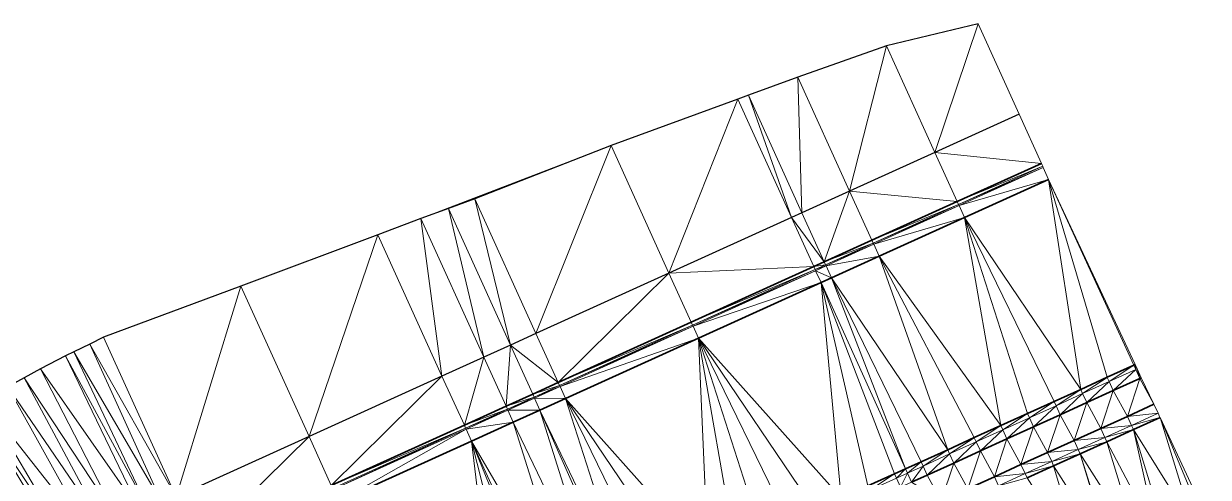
# Model space of a CAD drawing. Header units: metres. Extents: x 246428 to 246884, y 7418966 to 7419490.
# Drawn here: x 246809.11 to 246849.67, y 7419474.1 to 7419489.63 of the extents above; entities that cross this region are included whole.
import ezdxf

# ---------------------------------------------------------------- set-up
doc = ezdxf.new("R2010")
doc.units = ezdxf.units.M
doc.linetypes.add('blank name', pattern=[0])
doc.linetypes.add('HIDDEN', pattern=[9.525, 6.35, -3.175])
doc.layers.add('_12D_UNMAPPED', color=7, linetype='Continuous')
doc.layers.add('BATTER', color=250, linetype='HIDDEN', lineweight=25)
for name, color, linetype, lineweight, true_color in [('KERB_BACK', 7, 'Continuous', 35, 0x5fd2ff), ('KERB_LINE', 7, 'Continuous', 18, 0xb9b9b9), ('KERB_LIP', 7, 'Continuous', 35, 0x5fd2ff), ('KERB_TOP', 7, 'Continuous', 18, 0xb9b9b9)]:
    doc.layers.add(name, color=color, linetype=linetype, lineweight=lineweight, true_color=true_color)

msp = doc.modelspace()

# ---------------------------------------------------------------- linework, layer by layer
at = {"layer": '_12D_UNMAPPED', "color": 3, "linetype": 'blank name', "lineweight": 0}
for points in [[(246840.308, 7419485.225, 36.066), (246838.654, 7419488.871, 35.399), (246841.787, 7419489.629, 35.531)], [(246843.191, 7419486.533, 36.098), (246840.308, 7419485.225, 36.066), (246841.787, 7419489.629, 35.531)], [(246838.654, 7419488.871, 35.399), (246837.387, 7419483.9, 36.034), (246835.616, 7419487.801, 35.32)], [(246840.308, 7419485.225, 36.066), (246837.387, 7419483.9, 36.034), (246838.654, 7419488.871, 35.399)], [(246835.616, 7419487.801, 35.32), (246835.754, 7419483.159, 36.016), (246833.929, 7419487.183, 35.28)], [(246837.387, 7419483.9, 36.034), (246835.754, 7419483.159, 36.016), (246835.616, 7419487.801, 35.32)], [(246837.387, 7419483.9, 36.034), (246837.387, 7419483.9, 36.034), (246835.616, 7419487.801, 35.32)], [(246835.616, 7419487.801, 35.32), (246837.387, 7419483.9, 36.034), (246835.616, 7419487.801, 35.32)], [(246833.929, 7419487.183, 35.28), (246835.398, 7419482.998, 36.012), (246833.56, 7419487.048, 35.271)], [(246835.754, 7419483.159, 36.016), (246835.398, 7419482.998, 36.012), (246833.929, 7419487.183, 35.28)], [(246833.56, 7419487.048, 35.271), (246831.201, 7419481.093, 35.966), (246829.221, 7419485.458, 35.167)], [(246835.398, 7419482.997, 36.012), (246831.201, 7419481.093, 35.966), (246833.56, 7419487.048, 35.271)], [(246835.398, 7419482.998, 36.012), (246835.398, 7419482.997, 36.012), (246833.56, 7419487.048, 35.271)], [(246833.56, 7419487.048, 35.271), (246835.398, 7419482.997, 36.012), (246833.56, 7419487.048, 35.271)], [(246843.956, 7419484.849, 36.116), (246840.308, 7419485.225, 36.066), (246843.191, 7419486.533, 36.098)], [(246823.653, 7419483.304, 35.051), (246822.713, 7419482.957, 35.029), (246829.221, 7419485.458, 35.167)], [(246824.557, 7419483.637, 35.073), (246823.653, 7419483.304, 35.051), (246829.221, 7419485.458, 35.167)], [(246823.653, 7419483.304, 35.051), (246823.653, 7419483.304, 35.051), (246829.221, 7419485.458, 35.167)], [(246826.648, 7419479.028, 35.916), (246824.557, 7419483.637, 35.073), (246829.221, 7419485.458, 35.167)], [(246831.201, 7419481.093, 35.966), (246826.648, 7419479.028, 35.916), (246829.221, 7419485.458, 35.167)], [(246840.308, 7419485.225, 36.066), (246841.072, 7419483.54, 36.085), (246837.387, 7419483.9, 36.034)], [(246841.072, 7419483.54, 36.085), (246840.308, 7419485.225, 36.066), (246843.956, 7419484.849, 36.116)], [(246844.001, 7419484.748, 36.116), (246841.072, 7419483.54, 36.085), (246843.956, 7419484.849, 36.116)], [(246841.118, 7419483.44, 36.085), (246841.072, 7419483.54, 36.085), (246844.001, 7419484.748, 36.116)], [(246844.017, 7419484.712, 35.966), (246841.118, 7419483.44, 36.085), (246844.001, 7419484.748, 36.116)], [(246841.134, 7419483.404, 35.935), (246841.118, 7419483.44, 36.085), (246844.017, 7419484.712, 35.966)], [(246844.203, 7419484.302, 35.991), (246841.134, 7419483.404, 35.935), (246844.017, 7419484.712, 35.966)], [(246841.134, 7419483.404, 35.935), (246844.203, 7419484.302, 35.991), (246841.32, 7419482.994, 35.96)], [(246844.203, 7419484.302, 35.991), (246845.3, 7419477.113, 36.182), (246841.32, 7419482.994, 35.96)], [(246847.121, 7419477.939, 36.202), (246846.211, 7419477.526, 36.192), (246844.203, 7419484.302, 35.991)], [(246847.168, 7419477.96, 36.202), (246847.121, 7419477.939, 36.202), (246844.203, 7419484.302, 35.991)], [(246846.211, 7419477.526, 36.192), (246845.3, 7419477.113, 36.182), (246844.203, 7419484.302, 35.991)], [(246847.168, 7419477.96, 36.202), (246847.168, 7419477.96, 36.202), (246844.203, 7419484.302, 35.991)], [(246837.387, 7419483.9, 36.034), (246836.519, 7419481.475, 36.035), (246835.754, 7419483.159, 36.016)], [(246838.151, 7419482.215, 36.053), (246836.519, 7419481.475, 36.035), (246837.387, 7419483.9, 36.034)], [(246841.072, 7419483.54, 36.085), (246838.151, 7419482.215, 36.053), (246837.387, 7419483.9, 36.034)], [(246838.151, 7419482.215, 36.053), (246838.151, 7419482.215, 36.053), (246837.387, 7419483.9, 36.034)], [(246837.387, 7419483.9, 36.034), (246838.151, 7419482.215, 36.053), (246837.387, 7419483.9, 36.034)], [(246824.557, 7419483.637, 35.073), (246825.773, 7419478.631, 35.907), (246823.653, 7419483.304, 35.051)], [(246826.648, 7419479.028, 35.916), (246825.773, 7419478.631, 35.907), (246824.557, 7419483.637, 35.073)], [(246841.072, 7419483.54, 36.085), (246841.118, 7419483.44, 36.085), (246838.151, 7419482.215, 36.053)], [(246823.653, 7419483.304, 35.051), (246824.863, 7419478.218, 35.897), (246822.713, 7419482.957, 35.029)], [(246825.773, 7419478.631, 35.907), (246824.863, 7419478.218, 35.897), (246823.653, 7419483.304, 35.051)], [(246825.773, 7419478.631, 35.907), (246825.773, 7419478.631, 35.907), (246823.653, 7419483.304, 35.051)], [(246823.653, 7419483.304, 35.051), (246825.773, 7419478.631, 35.907), (246823.653, 7419483.304, 35.051)], [(246835.754, 7419483.159, 36.016), (246836.519, 7419481.475, 36.035), (246835.398, 7419482.998, 36.012)], [(246841.118, 7419483.44, 36.085), (246838.196, 7419482.115, 36.053), (246838.151, 7419482.215, 36.053)], [(246841.118, 7419483.44, 36.085), (246841.134, 7419483.404, 35.935), (246838.196, 7419482.115, 36.053)], [(246841.134, 7419483.404, 35.935), (246838.213, 7419482.078, 35.903), (246838.196, 7419482.115, 36.053)], [(246838.213, 7419482.078, 35.903), (246841.134, 7419483.404, 35.935), (246841.32, 7419482.994, 35.96)], [(246823.433, 7419477.569, 35.881), (246821.239, 7419482.407, 34.996), (246822.712, 7419482.957, 35.029)], [(246822.712, 7419482.957, 35.029), (246821.239, 7419482.407, 34.996), (246821.239, 7419482.407, 34.996)], [(246822.713, 7419482.957, 35.029), (246824.863, 7419478.218, 35.897), (246822.712, 7419482.957, 35.029)], [(246824.863, 7419478.218, 35.897), (246823.433, 7419477.569, 35.881), (246822.712, 7419482.957, 35.029)], [(246824.863, 7419478.218, 35.897), (246824.863, 7419478.218, 35.897), (246822.713, 7419482.957, 35.029)], [(246835.398, 7419482.997, 36.012), (246836.162, 7419481.313, 36.031), (246831.201, 7419481.093, 35.966)], [(246836.519, 7419481.475, 36.035), (246836.162, 7419481.313, 36.031), (246835.398, 7419482.998, 36.012)], [(246836.162, 7419481.313, 36.031), (246836.162, 7419481.313, 36.031), (246835.398, 7419482.998, 36.012)], [(246835.398, 7419482.998, 36.012), (246836.162, 7419481.313, 36.031), (246835.398, 7419482.997, 36.012)], [(246838.399, 7419481.669, 35.928), (246838.213, 7419482.078, 35.903), (246841.32, 7419482.994, 35.96)], [(246842.568, 7419475.873, 36.152), (246838.399, 7419481.669, 35.928), (246841.32, 7419482.994, 35.96)], [(246843.479, 7419476.287, 36.162), (246842.568, 7419475.873, 36.152), (246841.32, 7419482.994, 35.96)], [(246845.3, 7419477.113, 36.182), (246844.389, 7419476.7, 36.172), (246841.32, 7419482.994, 35.96)], [(246844.389, 7419476.7, 36.172), (246843.479, 7419476.287, 36.162), (246841.32, 7419482.994, 35.96)], [(246821.239, 7419482.407, 34.996), (246818.88, 7419475.503, 35.831), (246816.545, 7419480.65, 34.889)], [(246821.239, 7419482.407, 34.996), (246816.545, 7419480.65, 34.889), (246821.239, 7419482.407, 34.996)], [(246823.433, 7419477.569, 35.881), (246818.88, 7419475.503, 35.831), (246821.239, 7419482.407, 34.996)], [(246823.433, 7419477.569, 35.881), (246821.239, 7419482.407, 34.996), (246823.433, 7419477.569, 35.881)], [(246838.151, 7419482.215, 36.053), (246838.196, 7419482.115, 36.053), (246836.519, 7419481.475, 36.035)], [(246838.196, 7419482.115, 36.053), (246836.564, 7419481.374, 36.035), (246836.519, 7419481.475, 36.035)], [(246838.196, 7419482.115, 36.053), (246838.213, 7419482.078, 35.903), (246836.564, 7419481.374, 36.035)], [(246838.213, 7419482.078, 35.903), (246836.581, 7419481.338, 35.885), (246836.564, 7419481.374, 36.035)], [(246838.213, 7419482.078, 35.903), (246838.399, 7419481.669, 35.928), (246836.581, 7419481.338, 35.885)], [(246838.196, 7419482.115, 36.053), (246838.196, 7419482.115, 36.053), (246838.151, 7419482.215, 36.053)], [(246838.151, 7419482.215, 36.053), (246838.196, 7419482.115, 36.053), (246838.151, 7419482.215, 36.053)], [(246838.213, 7419482.078, 35.903), (246838.213, 7419482.078, 35.903), (246838.196, 7419482.115, 36.053)], [(246838.196, 7419482.115, 36.053), (246838.213, 7419482.078, 35.903), (246838.196, 7419482.115, 36.053)], [(246838.213, 7419482.078, 35.903), (246838.399, 7419481.669, 35.928), (246838.213, 7419482.078, 35.903)], [(246838.399, 7419481.669, 35.928), (246838.399, 7419481.669, 35.928), (246838.213, 7419482.078, 35.903)], [(246836.519, 7419481.475, 36.035), (246836.564, 7419481.374, 36.035), (246836.162, 7419481.313, 36.031)], [(246838.399, 7419481.669, 35.928), (246836.767, 7419480.928, 35.91), (246836.581, 7419481.338, 35.885)], [(246838.399, 7419481.669, 35.928), (246840.747, 7419475.047, 36.132), (246836.767, 7419480.928, 35.91)], [(246838.399, 7419481.669, 35.928), (246838.399, 7419481.669, 35.928), (246841.657, 7419475.46, 36.142)], [(246840.747, 7419475.047, 36.132), (246838.399, 7419481.669, 35.928), (246841.657, 7419475.46, 36.142)], [(246841.657, 7419475.46, 36.142), (246838.399, 7419481.669, 35.928), (246842.568, 7419475.873, 36.152)], [(246827.412, 7419477.343, 35.935), (246826.648, 7419479.028, 35.916), (246831.201, 7419481.093, 35.966)], [(246831.966, 7419479.409, 35.985), (246827.412, 7419477.343, 35.935), (246831.201, 7419481.093, 35.966)], [(246836.162, 7419481.313, 36.031), (246831.966, 7419479.409, 35.985), (246831.201, 7419481.093, 35.966)], [(246836.162, 7419481.313, 36.031), (246836.208, 7419481.213, 36.031), (246831.966, 7419479.409, 35.985)], [(246836.208, 7419481.213, 36.031), (246832.011, 7419479.309, 35.985), (246831.966, 7419479.409, 35.985)], [(246836.208, 7419481.213, 36.031), (246836.224, 7419481.176, 35.881), (246832.011, 7419479.309, 35.985)], [(246836.224, 7419481.176, 35.881), (246832.027, 7419479.272, 35.835), (246832.011, 7419479.309, 35.985)], [(246836.224, 7419481.176, 35.881), (246836.41, 7419480.766, 35.906), (246832.027, 7419479.272, 35.835)], [(246836.564, 7419481.374, 36.035), (246836.208, 7419481.213, 36.031), (246836.162, 7419481.313, 36.031)], [(246836.208, 7419481.213, 36.031), (246836.208, 7419481.213, 36.031), (246836.162, 7419481.313, 36.031)], [(246836.162, 7419481.313, 36.031), (246836.208, 7419481.213, 36.031), (246836.162, 7419481.313, 36.031)], [(246836.564, 7419481.374, 36.035), (246836.581, 7419481.338, 35.885), (246836.208, 7419481.213, 36.031)], [(246836.581, 7419481.338, 35.885), (246836.224, 7419481.176, 35.881), (246836.208, 7419481.213, 36.031)], [(246836.224, 7419481.176, 35.881), (246836.224, 7419481.176, 35.881), (246836.208, 7419481.213, 36.031)], [(246836.208, 7419481.213, 36.031), (246836.224, 7419481.176, 35.881), (246836.208, 7419481.213, 36.031)], [(246836.581, 7419481.338, 35.885), (246836.767, 7419480.928, 35.91), (246836.224, 7419481.176, 35.881)], [(246836.767, 7419480.928, 35.91), (246836.41, 7419480.766, 35.906), (246836.224, 7419481.176, 35.881)], [(246836.41, 7419480.766, 35.906), (246836.41, 7419480.766, 35.906), (246836.224, 7419481.176, 35.881)], [(246836.224, 7419481.176, 35.881), (246836.41, 7419480.766, 35.906), (246836.224, 7419481.176, 35.881)], [(246814.327, 7419473.438, 35.781), (246811.849, 7419478.9, 34.782), (246816.545, 7419480.65, 34.889)], [(246818.88, 7419475.503, 35.831), (246814.327, 7419473.438, 35.781), (246816.545, 7419480.65, 34.889)], [(246836.41, 7419480.766, 35.906), (246832.213, 7419478.862, 35.86), (246832.027, 7419479.272, 35.835)], [(246836.41, 7419480.766, 35.906), (246837.104, 7419473.395, 36.092), (246832.213, 7419478.862, 35.86)], [(246836.767, 7419480.928, 35.91), (246839.302, 7419474.392, 36.116), (246836.41, 7419480.766, 35.906)], [(246838.015, 7419473.808, 36.102), (246837.104, 7419473.395, 36.092), (246836.41, 7419480.766, 35.906)], [(246839.302, 7419474.392, 36.116), (246838.925, 7419474.221, 36.112), (246836.41, 7419480.766, 35.906)], [(246838.925, 7419474.221, 36.112), (246838.015, 7419473.808, 36.102), (246836.41, 7419480.766, 35.906)], [(246836.41, 7419480.766, 35.906), (246839.302, 7419474.392, 36.116), (246836.41, 7419480.766, 35.906)], [(246839.836, 7419474.634, 36.122), (246839.302, 7419474.392, 36.116), (246836.767, 7419480.928, 35.91)], [(246840.747, 7419475.047, 36.132), (246839.836, 7419474.634, 36.122), (246836.767, 7419480.928, 35.91)], [(246831.966, 7419479.409, 35.985), (246832.011, 7419479.309, 35.985), (246827.412, 7419477.343, 35.935)], [(246825.773, 7419478.631, 35.907), (246826.648, 7419479.028, 35.916), (246827.412, 7419477.343, 35.935)], [(246832.011, 7419479.309, 35.985), (246827.458, 7419477.243, 35.935), (246827.412, 7419477.343, 35.935)], [(246832.011, 7419479.309, 35.985), (246832.027, 7419479.272, 35.835), (246827.458, 7419477.243, 35.935)], [(246832.027, 7419479.272, 35.835), (246827.474, 7419477.206, 35.785), (246827.458, 7419477.243, 35.935)], [(246832.027, 7419479.272, 35.835), (246832.213, 7419478.862, 35.86), (246827.474, 7419477.206, 35.785)], [(246811.849, 7419478.9, 34.782), (246811.381, 7419478.664, 34.78), (246810.831, 7419478.398, 34.777)], [(246811.381, 7419478.664, 34.78), (246813.851, 7419473.222, 35.776), (246810.831, 7419478.398, 34.777)], [(246811.381, 7419478.664, 34.78), (246811.849, 7419478.9, 34.782), (246814.327, 7419473.438, 35.781)], [(246813.851, 7419473.222, 35.776), (246811.381, 7419478.664, 34.78), (246814.327, 7419473.438, 35.781)], [(246825.773, 7419478.631, 35.907), (246825.627, 7419476.533, 35.915), (246824.863, 7419478.218, 35.897)], [(246826.538, 7419476.946, 35.925), (246825.627, 7419476.533, 35.915), (246825.773, 7419478.631, 35.907)], [(246826.538, 7419476.946, 35.925), (246826.538, 7419476.946, 35.925), (246825.773, 7419478.631, 35.907)], [(246825.773, 7419478.631, 35.907), (246826.538, 7419476.946, 35.925), (246825.773, 7419478.631, 35.907)], [(246826.538, 7419476.946, 35.925), (246825.773, 7419478.631, 35.907), (246827.412, 7419477.343, 35.935)], [(246832.213, 7419478.862, 35.86), (246827.66, 7419476.797, 35.81), (246827.474, 7419477.206, 35.785)], [(246832.213, 7419478.862, 35.86), (246832.551, 7419471.329, 36.042), (246827.66, 7419476.797, 35.81)], [(246837.104, 7419473.395, 36.092), (246836.193, 7419472.981, 36.082), (246832.213, 7419478.862, 35.86)], [(246833.461, 7419471.742, 36.052), (246832.551, 7419471.329, 36.042), (246832.213, 7419478.862, 35.86)], [(246834.372, 7419472.155, 36.062), (246833.461, 7419471.742, 36.052), (246832.213, 7419478.862, 35.86)], [(246836.193, 7419472.981, 36.082), (246835.283, 7419472.568, 36.072), (246832.213, 7419478.862, 35.86)], [(246835.283, 7419472.568, 36.072), (246834.372, 7419472.155, 36.062), (246832.213, 7419478.862, 35.86)], [(246810.545, 7419478.256, 34.775), (246813.138, 7419472.888, 35.769), (246809.691, 7419477.815, 34.771)], [(246810.831, 7419478.398, 34.777), (246813.382, 7419473.005, 35.771), (246810.545, 7419478.256, 34.775)], [(246813.382, 7419473.005, 35.771), (246813.138, 7419472.888, 35.769), (246810.545, 7419478.256, 34.775)], [(246813.851, 7419473.222, 35.776), (246813.382, 7419473.005, 35.771), (246810.831, 7419478.398, 34.777)], [(246824.863, 7419478.218, 35.897), (246824.198, 7419475.885, 35.899), (246823.433, 7419477.569, 35.881)], [(246825.627, 7419476.533, 35.915), (246824.198, 7419475.885, 35.899), (246824.863, 7419478.218, 35.897)], [(246824.863, 7419478.218, 35.897), (246825.627, 7419476.533, 35.915), (246824.863, 7419478.218, 35.897)], [(246825.627, 7419476.533, 35.915), (246825.627, 7419476.533, 35.915), (246824.863, 7419478.218, 35.897)], [(246809.691, 7419477.815, 34.771), (246812.412, 7419472.526, 35.762), (246809.128, 7419477.512, 34.768)], [(246813.138, 7419472.888, 35.769), (246812.412, 7419472.526, 35.762), (246809.691, 7419477.815, 34.771)], [(246846.211, 7419477.526, 36.192), (246847.121, 7419477.939, 36.202), (246846.211, 7419477.525, 36.242)], [(246846.211, 7419477.525, 36.242), (246847.121, 7419477.939, 36.202), (246847.122, 7419477.938, 36.252)], [(246846.211, 7419477.525, 36.242), (246847.122, 7419477.938, 36.252), (246846.277, 7419477.38, 36.342)], [(246846.277, 7419477.38, 36.342), (246847.122, 7419477.938, 36.252), (246847.187, 7419477.794, 36.352)], [(246846.277, 7419477.38, 36.342), (246847.187, 7419477.794, 36.352), (246846.417, 7419477.071, 36.342)], [(246846.417, 7419477.071, 36.342), (246847.187, 7419477.794, 36.352), (246847.328, 7419477.484, 36.352)], [(246847.121, 7419477.939, 36.202), (246847.168, 7419477.96, 36.202), (246847.122, 7419477.938, 36.252)], [(246847.122, 7419477.938, 36.252), (246847.168, 7419477.96, 36.202), (246847.168, 7419477.959, 36.252)], [(246847.122, 7419477.938, 36.252), (246847.168, 7419477.959, 36.252), (246847.187, 7419477.794, 36.352)], [(246847.168, 7419477.959, 36.252), (246847.168, 7419477.96, 36.202), (246847.168, 7419477.959, 36.252)], [(246847.168, 7419477.96, 36.202), (246847.168, 7419477.96, 36.202), (246847.168, 7419477.959, 36.252)], [(246847.187, 7419477.794, 36.352), (246847.168, 7419477.959, 36.252), (246847.234, 7419477.815, 36.352)], [(246847.234, 7419477.815, 36.352), (246847.168, 7419477.959, 36.252), (246847.234, 7419477.815, 36.352)], [(246847.168, 7419477.959, 36.252), (246847.168, 7419477.959, 36.252), (246847.234, 7419477.815, 36.352)], [(246847.187, 7419477.794, 36.352), (246847.234, 7419477.815, 36.352), (246847.328, 7419477.484, 36.352)], [(246847.328, 7419477.484, 36.352), (246847.234, 7419477.815, 36.352), (246847.374, 7419477.505, 36.352)], [(246847.374, 7419477.505, 36.352), (246847.234, 7419477.815, 36.352), (246847.374, 7419477.505, 36.352)], [(246847.234, 7419477.815, 36.352), (246847.234, 7419477.815, 36.352), (246847.374, 7419477.505, 36.352)], [(246809.128, 7419477.512, 34.768), (246811.934, 7419472.275, 35.758), (246808.566, 7419477.198, 34.765)], [(246812.412, 7419472.526, 35.762), (246811.934, 7419472.275, 35.758), (246809.128, 7419477.512, 34.768)], [(246823.433, 7419477.569, 35.881), (246819.644, 7419473.819, 35.849), (246818.88, 7419475.503, 35.831)], [(246824.198, 7419475.884, 35.899), (246819.644, 7419473.819, 35.849), (246823.433, 7419477.569, 35.881)], [(246824.198, 7419475.884, 35.899), (246823.433, 7419477.569, 35.881), (246824.198, 7419475.885, 35.899)], [(246824.198, 7419475.885, 35.899), (246823.433, 7419477.569, 35.881), (246823.433, 7419477.569, 35.881)], [(246845.3, 7419477.113, 36.182), (246846.211, 7419477.526, 36.192), (246845.3, 7419477.112, 36.232)], [(246845.3, 7419477.112, 36.232), (246846.211, 7419477.526, 36.192), (246846.211, 7419477.525, 36.242)], [(246845.3, 7419477.112, 36.232), (246846.211, 7419477.525, 36.242), (246845.366, 7419476.967, 36.332)], [(246845.366, 7419476.967, 36.332), (246846.211, 7419477.525, 36.242), (246846.277, 7419477.38, 36.342)], [(246845.366, 7419476.967, 36.332), (246846.277, 7419477.38, 36.342), (246845.507, 7419476.658, 36.332)], [(246845.507, 7419476.658, 36.332), (246846.277, 7419477.38, 36.342), (246846.417, 7419477.071, 36.342)], [(246846.898, 7419476.19, 36.402), (246846.417, 7419477.071, 36.342), (246847.328, 7419477.484, 36.352)], [(246847.808, 7419476.604, 36.412), (246846.898, 7419476.19, 36.402), (246847.328, 7419477.484, 36.352)], [(246847.808, 7419476.604, 36.412), (246847.328, 7419477.484, 36.352), (246847.374, 7419477.505, 36.352)], [(246847.808, 7419476.604, 36.412), (246847.374, 7419477.505, 36.352), (246847.374, 7419477.505, 36.352)], [(246808.566, 7419477.198, 34.765), (246811.456, 7419472.014, 35.754), (246807.74, 7419476.717, 34.76)], [(246811.934, 7419472.275, 35.758), (246811.456, 7419472.014, 35.754), (246808.566, 7419477.198, 34.765)], [(246827.458, 7419477.243, 35.935), (246826.538, 7419476.946, 35.925), (246827.412, 7419477.343, 35.935)], [(246826.583, 7419476.846, 35.925), (246826.538, 7419476.946, 35.925), (246827.458, 7419477.243, 35.935)], [(246827.474, 7419477.206, 35.785), (246826.583, 7419476.846, 35.925), (246827.458, 7419477.243, 35.935)], [(246826.6, 7419476.81, 35.775), (246826.583, 7419476.846, 35.925), (246827.474, 7419477.206, 35.785)], [(246827.66, 7419476.797, 35.81), (246826.6, 7419476.81, 35.775), (246827.474, 7419477.206, 35.785)], [(246844.389, 7419476.7, 36.172), (246845.3, 7419477.113, 36.182), (246844.39, 7419476.699, 36.222)], [(246844.39, 7419476.699, 36.222), (246845.3, 7419477.113, 36.182), (246845.3, 7419477.112, 36.232)], [(246844.39, 7419476.699, 36.222), (246845.3, 7419477.112, 36.232), (246844.455, 7419476.554, 36.322)], [(246844.455, 7419476.554, 36.322), (246845.3, 7419477.112, 36.232), (246845.366, 7419476.967, 36.332)], [(246844.455, 7419476.554, 36.322), (246845.366, 7419476.967, 36.332), (246844.596, 7419476.244, 36.322)], [(246844.596, 7419476.244, 36.322), (246845.366, 7419476.967, 36.332), (246845.507, 7419476.658, 36.332)], [(246845.987, 7419475.777, 36.392), (246845.507, 7419476.658, 36.332), (246846.417, 7419477.071, 36.342)], [(246846.898, 7419476.19, 36.402), (246845.987, 7419475.777, 36.392), (246846.417, 7419477.071, 36.342)], [(246807.74, 7419476.717, 34.76), (246810.755, 7419471.611, 35.749), (246807.458, 7419476.546, 34.759)], [(246811.456, 7419472.014, 35.754), (246810.755, 7419471.611, 35.749), (246807.74, 7419476.717, 34.76)], [(246826.538, 7419476.946, 35.925), (246826.583, 7419476.846, 35.925), (246825.627, 7419476.533, 35.915)], [(246826.583, 7419476.846, 35.925), (246825.673, 7419476.433, 35.915), (246825.627, 7419476.533, 35.915)], [(246826.583, 7419476.846, 35.925), (246826.6, 7419476.81, 35.775), (246825.673, 7419476.433, 35.915)], [(246826.6, 7419476.81, 35.775), (246825.689, 7419476.396, 35.765), (246825.673, 7419476.433, 35.915)], [(246826.6, 7419476.81, 35.775), (246826.786, 7419476.4, 35.8), (246825.689, 7419476.396, 35.765)], [(246826.583, 7419476.846, 35.925), (246826.583, 7419476.846, 35.925), (246826.538, 7419476.946, 35.925)], [(246826.538, 7419476.946, 35.925), (246826.583, 7419476.846, 35.925), (246826.538, 7419476.946, 35.925)], [(246826.6, 7419476.81, 35.775), (246826.6, 7419476.81, 35.775), (246826.583, 7419476.846, 35.925)], [(246826.583, 7419476.846, 35.925), (246826.6, 7419476.81, 35.775), (246826.583, 7419476.846, 35.925)], [(246826.6, 7419476.81, 35.775), (246826.786, 7419476.4, 35.8), (246826.6, 7419476.81, 35.775)], [(246826.786, 7419476.4, 35.8), (246826.786, 7419476.4, 35.8), (246826.6, 7419476.81, 35.775)], [(246826.786, 7419476.4, 35.8), (246826.6, 7419476.81, 35.775), (246827.66, 7419476.797, 35.81)], [(246829.819, 7419470.089, 36.012), (246826.786, 7419476.4, 35.8), (246827.66, 7419476.797, 35.81)], [(246831.64, 7419470.916, 36.032), (246830.73, 7419470.502, 36.022), (246827.66, 7419476.797, 35.81)], [(246832.551, 7419471.329, 36.042), (246831.64, 7419470.916, 36.032), (246827.66, 7419476.797, 35.81)], [(246830.73, 7419470.502, 36.022), (246829.819, 7419470.089, 36.012), (246827.66, 7419476.797, 35.81)], [(246843.479, 7419476.287, 36.162), (246844.389, 7419476.7, 36.172), (246843.479, 7419476.286, 36.212)], [(246843.479, 7419476.286, 36.212), (246844.389, 7419476.7, 36.172), (246844.39, 7419476.699, 36.222)], [(246843.479, 7419476.286, 36.212), (246844.39, 7419476.699, 36.222), (246843.545, 7419476.141, 36.312)], [(246843.545, 7419476.141, 36.312), (246844.39, 7419476.699, 36.222), (246844.455, 7419476.554, 36.322)], [(246843.545, 7419476.141, 36.312), (246844.455, 7419476.554, 36.322), (246843.685, 7419475.831, 36.312)], [(246843.685, 7419475.831, 36.312), (246844.455, 7419476.554, 36.322), (246844.596, 7419476.244, 36.322)], [(246845.076, 7419475.364, 36.382), (246844.596, 7419476.244, 36.322), (246845.507, 7419476.658, 36.332)], [(246845.987, 7419475.777, 36.392), (246845.076, 7419475.364, 36.382), (246845.507, 7419476.658, 36.332)], [(246847.808, 7419476.604, 36.412), (246847.949, 7419476.294, 36.412), (246846.898, 7419476.19, 36.402)], [(246807.458, 7419476.546, 34.759), (246810.516, 7419471.469, 35.747), (246806.383, 7419475.872, 34.753)], [(246810.755, 7419471.611, 35.749), (246810.516, 7419471.469, 35.747), (246807.458, 7419476.546, 34.759)], [(246825.627, 7419476.533, 35.915), (246825.673, 7419476.433, 35.915), (246824.198, 7419475.885, 35.899)], [(246825.673, 7419476.433, 35.915), (246824.243, 7419475.784, 35.899), (246824.198, 7419475.885, 35.899)], [(246825.673, 7419476.433, 35.915), (246825.689, 7419476.396, 35.765), (246824.243, 7419475.784, 35.899)], [(246825.689, 7419476.396, 35.765), (246824.26, 7419475.748, 35.749), (246824.243, 7419475.784, 35.899)], [(246825.689, 7419476.396, 35.765), (246825.875, 7419475.987, 35.79), (246824.26, 7419475.748, 35.749)], [(246825.627, 7419476.533, 35.915), (246825.673, 7419476.433, 35.915), (246825.627, 7419476.533, 35.915)], [(246825.673, 7419476.433, 35.915), (246825.673, 7419476.433, 35.915), (246825.627, 7419476.533, 35.915)], [(246825.689, 7419476.396, 35.765), (246825.689, 7419476.396, 35.765), (246825.673, 7419476.433, 35.915)], [(246825.673, 7419476.433, 35.915), (246825.689, 7419476.396, 35.765), (246825.673, 7419476.433, 35.915)], [(246826.786, 7419476.4, 35.8), (246825.875, 7419475.987, 35.79), (246825.689, 7419476.396, 35.765)], [(246825.875, 7419475.987, 35.79), (246825.875, 7419475.987, 35.79), (246825.689, 7419476.396, 35.765)], [(246825.689, 7419476.396, 35.765), (246825.875, 7419475.987, 35.79), (246825.689, 7419476.396, 35.765)], [(246826.786, 7419476.4, 35.8), (246828.91, 7419469.671, 36.003), (246825.875, 7419475.987, 35.79)], [(246826.786, 7419476.4, 35.8), (246829.631, 7419470.004, 36.01), (246826.786, 7419476.4, 35.8)], [(246829.819, 7419470.089, 36.012), (246829.631, 7419470.004, 36.01), (246826.786, 7419476.4, 35.8)], [(246829.631, 7419470.004, 36.01), (246828.91, 7419469.671, 36.003), (246826.786, 7419476.4, 35.8)], [(246842.568, 7419475.873, 36.152), (246843.479, 7419476.287, 36.162), (246842.568, 7419475.873, 36.202)], [(246842.568, 7419475.873, 36.202), (246843.479, 7419476.287, 36.162), (246843.479, 7419476.286, 36.212)], [(246842.568, 7419475.873, 36.202), (246843.479, 7419476.286, 36.212), (246842.634, 7419475.728, 36.302)], [(246842.634, 7419475.728, 36.302), (246843.479, 7419476.286, 36.212), (246843.545, 7419476.141, 36.312)], [(246844.166, 7419474.95, 36.372), (246843.685, 7419475.831, 36.312), (246844.596, 7419476.244, 36.322)], [(246845.076, 7419475.364, 36.382), (246844.166, 7419474.95, 36.372), (246844.596, 7419476.244, 36.322)], [(246846.898, 7419476.19, 36.402), (246847.038, 7419475.881, 36.402), (246845.987, 7419475.777, 36.392)], [(246847.949, 7419476.294, 36.412), (246847.038, 7419475.881, 36.402), (246846.898, 7419476.19, 36.402)], [(246847.949, 7419476.294, 36.412), (246848.014, 7419476.149, 36.312), (246847.038, 7419475.881, 36.402)], [(246848.014, 7419476.149, 36.312), (246847.104, 7419475.736, 36.302), (246847.038, 7419475.881, 36.402)], [(246848.015, 7419476.148, 36.262), (246847.104, 7419475.735, 36.252), (246848.014, 7419476.149, 36.312)], [(246848.014, 7419476.149, 36.312), (246847.104, 7419475.735, 36.252), (246847.104, 7419475.736, 36.302)], [(246848.015, 7419476.148, 36.262), (246849.163, 7419472.442, 36.373), (246847.104, 7419475.735, 36.252)], [(246848.015, 7419476.148, 36.262), (246849.515, 7419472.56, 36.378), (246849.163, 7419472.442, 36.373)], [(246848.015, 7419476.148, 36.262), (246849.669, 7419472.61, 36.38), (246849.515, 7419472.56, 36.378)], [(246806.343, 7419475.846, 34.753), (246809.572, 7419470.878, 35.741), (246805.696, 7419475.42, 34.75)], [(246806.365, 7419475.86, 34.753), (246809.572, 7419470.878, 35.741), (246806.343, 7419475.846, 34.753)], [(246806.383, 7419475.872, 34.753), (246809.606, 7419470.9, 35.741), (246806.365, 7419475.86, 34.753)], [(246809.606, 7419470.9, 35.741), (246809.591, 7419470.89, 35.741), (246806.365, 7419475.86, 34.753)], [(246809.591, 7419470.89, 35.741), (246809.572, 7419470.878, 35.741), (246806.365, 7419475.86, 34.753)], [(246810.516, 7419471.469, 35.747), (246809.606, 7419470.9, 35.741), (246806.383, 7419475.872, 34.753)], [(246824.198, 7419475.884, 35.899), (246824.243, 7419475.784, 35.899), (246819.644, 7419473.819, 35.849)], [(246824.243, 7419475.784, 35.899), (246819.69, 7419473.719, 35.849), (246819.644, 7419473.819, 35.849)], [(246824.243, 7419475.784, 35.899), (246819.706, 7419473.682, 35.699), (246819.69, 7419473.719, 35.849)], [(246824.26, 7419475.748, 35.749), (246819.706, 7419473.682, 35.699), (246824.243, 7419475.784, 35.899)], [(246824.26, 7419475.748, 35.749), (246819.892, 7419473.272, 35.724), (246819.706, 7419473.682, 35.699)], [(246824.446, 7419475.338, 35.774), (246819.892, 7419473.272, 35.724), (246824.26, 7419475.748, 35.749)], [(246824.243, 7419475.784, 35.899), (246824.198, 7419475.884, 35.899), (246824.198, 7419475.885, 35.899)], [(246824.243, 7419475.784, 35.899), (246824.198, 7419475.884, 35.899), (246824.243, 7419475.784, 35.899)], [(246824.26, 7419475.748, 35.749), (246824.243, 7419475.784, 35.899), (246824.26, 7419475.748, 35.749)], [(246824.26, 7419475.748, 35.749), (246824.243, 7419475.784, 35.899), (246824.243, 7419475.784, 35.899)], [(246825.875, 7419475.987, 35.79), (246824.446, 7419475.338, 35.774), (246824.26, 7419475.748, 35.749)], [(246824.446, 7419475.338, 35.774), (246824.26, 7419475.748, 35.749), (246824.446, 7419475.338, 35.774)], [(246824.446, 7419475.338, 35.774), (246824.26, 7419475.748, 35.749), (246824.26, 7419475.748, 35.749)], [(246828.009, 7419469.239, 35.994), (246824.446, 7419475.338, 35.774), (246825.875, 7419475.987, 35.79)], [(246825.875, 7419475.987, 35.79), (246824.446, 7419475.338, 35.774), (246824.446, 7419475.338, 35.774)], [(246825.875, 7419475.987, 35.79), (246828.91, 7419469.671, 36.003), (246825.875, 7419475.987, 35.79)], [(246828.91, 7419469.671, 36.003), (246828.009, 7419469.239, 35.994), (246825.875, 7419475.987, 35.79)], [(246841.657, 7419475.46, 36.142), (246842.568, 7419475.873, 36.152), (246841.658, 7419475.459, 36.192)], [(246841.658, 7419475.459, 36.192), (246842.568, 7419475.873, 36.202), (246841.724, 7419475.315, 36.292)], [(246841.658, 7419475.459, 36.192), (246842.568, 7419475.873, 36.152), (246842.568, 7419475.873, 36.202)], [(246841.724, 7419475.315, 36.292), (246842.568, 7419475.873, 36.202), (246842.634, 7419475.728, 36.302)], [(246842.634, 7419475.728, 36.302), (246843.545, 7419476.141, 36.312), (246842.775, 7419475.418, 36.302)], [(246842.775, 7419475.418, 36.302), (246843.545, 7419476.141, 36.312), (246843.685, 7419475.831, 36.312)], [(246843.255, 7419474.537, 36.362), (246842.775, 7419475.418, 36.302), (246843.685, 7419475.831, 36.312)], [(246844.166, 7419474.95, 36.372), (246843.255, 7419474.537, 36.362), (246843.685, 7419475.831, 36.312)], [(246845.987, 7419475.777, 36.392), (246846.128, 7419475.467, 36.392), (246845.076, 7419475.364, 36.382)], [(246847.038, 7419475.881, 36.402), (246846.128, 7419475.467, 36.392), (246845.987, 7419475.777, 36.392)], [(246847.038, 7419475.881, 36.402), (246847.104, 7419475.736, 36.302), (246846.128, 7419475.467, 36.392)], [(246809.572, 7419470.878, 35.741), (246808.923, 7419470.456, 35.737), (246805.696, 7419475.42, 34.75)], [(246818.88, 7419475.503, 35.831), (246815.091, 7419471.753, 35.799), (246814.327, 7419473.438, 35.781)], [(246819.644, 7419473.819, 35.849), (246815.091, 7419471.753, 35.799), (246818.88, 7419475.503, 35.831)], [(246819.892, 7419473.272, 35.724), (246824.446, 7419475.338, 35.774), (246825.349, 7419467.851, 35.97)], [(246825.349, 7419467.851, 35.97), (246824.446, 7419475.338, 35.774), (246826.228, 7419468.328, 35.978)], [(246826.228, 7419468.328, 35.978), (246824.446, 7419475.338, 35.774), (246827.115, 7419468.791, 35.985)], [(246827.115, 7419468.791, 35.985), (246824.446, 7419475.338, 35.774), (246827.378, 7419468.925, 35.988)], [(246827.378, 7419468.925, 35.988), (246824.446, 7419475.338, 35.774), (246828.009, 7419469.239, 35.994)], [(246840.747, 7419475.046, 36.182), (246841.657, 7419475.46, 36.142), (246841.658, 7419475.459, 36.192)], [(246840.747, 7419475.046, 36.182), (246840.747, 7419475.047, 36.132), (246841.657, 7419475.46, 36.142)], [(246840.813, 7419474.901, 36.282), (246840.747, 7419475.046, 36.182), (246841.658, 7419475.459, 36.192)], [(246840.813, 7419474.901, 36.282), (246841.658, 7419475.459, 36.192), (246841.724, 7419475.315, 36.292)], [(246841.724, 7419475.315, 36.292), (246842.634, 7419475.728, 36.302), (246841.864, 7419475.005, 36.292)], [(246841.864, 7419475.005, 36.292), (246842.634, 7419475.728, 36.302), (246842.775, 7419475.418, 36.302)], [(246842.345, 7419474.124, 36.352), (246841.864, 7419475.005, 36.292), (246842.775, 7419475.418, 36.302)], [(246843.255, 7419474.537, 36.362), (246842.345, 7419474.124, 36.352), (246842.775, 7419475.418, 36.302)], [(246845.076, 7419475.364, 36.382), (246845.217, 7419475.054, 36.382), (246844.166, 7419474.95, 36.372)], [(246846.128, 7419475.467, 36.392), (246845.217, 7419475.054, 36.382), (246845.076, 7419475.364, 36.382)], [(246846.128, 7419475.467, 36.392), (246846.193, 7419475.323, 36.292), (246845.217, 7419475.054, 36.382)], [(246847.104, 7419475.736, 36.302), (246846.193, 7419475.323, 36.292), (246846.128, 7419475.467, 36.392)], [(246847.104, 7419475.736, 36.302), (246846.194, 7419475.322, 36.242), (246846.193, 7419475.323, 36.292)], [(246847.104, 7419475.735, 36.252), (246846.194, 7419475.322, 36.242), (246847.104, 7419475.736, 36.302)], [(246847.104, 7419475.735, 36.252), (246847.941, 7419472.014, 36.357), (246846.194, 7419475.322, 36.242)], [(246849.163, 7419472.442, 36.373), (246848.214, 7419472.112, 36.36), (246847.104, 7419475.735, 36.252)], [(246848.214, 7419472.112, 36.36), (246847.941, 7419472.014, 36.357), (246847.104, 7419475.735, 36.252)], [(246839.836, 7419474.634, 36.122), (246840.747, 7419475.047, 36.132), (246839.837, 7419474.633, 36.172)], [(246839.837, 7419474.633, 36.172), (246840.747, 7419475.047, 36.132), (246840.747, 7419475.046, 36.182)], [(246839.837, 7419474.633, 36.172), (246840.747, 7419475.046, 36.182), (246839.902, 7419474.488, 36.272)], [(246839.902, 7419474.488, 36.272), (246840.747, 7419475.046, 36.182), (246840.813, 7419474.901, 36.282)], [(246840.953, 7419474.592, 36.282), (246840.813, 7419474.901, 36.282), (246841.724, 7419475.315, 36.292)], [(246840.953, 7419474.592, 36.282), (246841.724, 7419475.315, 36.292), (246841.864, 7419475.005, 36.292)], [(246841.434, 7419473.711, 36.342), (246840.953, 7419474.592, 36.282), (246841.864, 7419475.005, 36.292)], [(246842.345, 7419474.124, 36.352), (246841.434, 7419473.711, 36.342), (246841.864, 7419475.005, 36.292)], [(246844.166, 7419474.95, 36.372), (246844.306, 7419474.641, 36.372), (246843.255, 7419474.537, 36.362)], [(246845.217, 7419475.054, 36.382), (246844.306, 7419474.641, 36.372), (246844.166, 7419474.95, 36.372)], [(246845.217, 7419475.054, 36.382), (246845.283, 7419474.909, 36.282), (246844.306, 7419474.641, 36.372)], [(246846.193, 7419475.323, 36.292), (246845.283, 7419474.909, 36.282), (246845.217, 7419475.054, 36.382)], [(246846.194, 7419475.322, 36.242), (246845.283, 7419474.908, 36.232), (246846.193, 7419475.323, 36.292)], [(246846.193, 7419475.323, 36.292), (246845.283, 7419474.908, 36.232), (246845.283, 7419474.909, 36.282)], [(246846.194, 7419475.322, 36.242), (246847.273, 7419471.767, 36.348), (246845.283, 7419474.908, 36.232)], [(246847.941, 7419472.014, 36.357), (246847.273, 7419471.767, 36.348), (246846.194, 7419475.322, 36.242)], [(246839.302, 7419474.392, 36.116), (246839.836, 7419474.634, 36.122), (246839.303, 7419474.391, 36.166)], [(246839.303, 7419474.391, 36.166), (246839.836, 7419474.634, 36.122), (246839.837, 7419474.633, 36.172)], [(246839.303, 7419474.391, 36.166), (246839.837, 7419474.633, 36.172), (246839.368, 7419474.246, 36.266)], [(246839.368, 7419474.246, 36.266), (246839.837, 7419474.633, 36.172), (246839.902, 7419474.488, 36.272)], [(246839.902, 7419474.488, 36.272), (246840.813, 7419474.901, 36.282), (246840.043, 7419474.179, 36.272)], [(246840.043, 7419474.179, 36.272), (246840.813, 7419474.901, 36.282), (246840.953, 7419474.592, 36.282)], [(246840.524, 7419473.297, 36.332), (246840.043, 7419474.179, 36.272), (246840.953, 7419474.592, 36.282)], [(246840.524, 7419473.297, 36.332), (246840.953, 7419474.592, 36.282), (246841.434, 7419473.711, 36.342)], [(246843.255, 7419474.537, 36.362), (246843.396, 7419474.228, 36.362), (246842.345, 7419474.124, 36.352)], [(246844.306, 7419474.641, 36.372), (246843.396, 7419474.228, 36.362), (246843.255, 7419474.537, 36.362)], [(246844.306, 7419474.641, 36.372), (246844.372, 7419474.496, 36.272), (246843.396, 7419474.228, 36.362)], [(246845.283, 7419474.909, 36.282), (246844.372, 7419474.496, 36.272), (246844.306, 7419474.641, 36.372)], [(246845.283, 7419474.909, 36.282), (246844.373, 7419474.495, 36.222), (246844.372, 7419474.496, 36.272)], [(246845.283, 7419474.908, 36.232), (246844.373, 7419474.495, 36.222), (246845.283, 7419474.909, 36.282)], [(246845.283, 7419474.908, 36.232), (246846.338, 7419471.407, 36.336), (246844.373, 7419474.495, 36.222)], [(246846.382, 7419471.425, 36.337), (246846.338, 7419471.407, 36.336), (246845.283, 7419474.908, 36.232)], [(246847.273, 7419471.767, 36.348), (246846.382, 7419471.425, 36.337), (246845.283, 7419474.908, 36.232)], [(246838.015, 7419473.808, 36.102), (246838.925, 7419474.221, 36.112), (246838.015, 7419473.807, 36.152)], [(246838.015, 7419473.807, 36.152), (246838.925, 7419474.221, 36.112), (246838.926, 7419474.22, 36.162)], [(246838.015, 7419473.807, 36.152), (246838.926, 7419474.22, 36.162), (246838.081, 7419473.662, 36.252)], [(246838.081, 7419473.662, 36.252), (246838.926, 7419474.22, 36.162), (246838.992, 7419474.075, 36.262)], [(246838.925, 7419474.221, 36.112), (246839.302, 7419474.392, 36.116), (246838.926, 7419474.22, 36.162)], [(246838.926, 7419474.22, 36.162), (246839.302, 7419474.392, 36.116), (246839.303, 7419474.391, 36.166)], [(246838.926, 7419474.22, 36.162), (246839.303, 7419474.391, 36.166), (246838.992, 7419474.075, 36.262)], [(246838.992, 7419474.075, 36.262), (246839.303, 7419474.391, 36.166), (246839.368, 7419474.246, 36.266)], [(246838.992, 7419474.075, 36.262), (246839.368, 7419474.246, 36.266), (246839.132, 7419473.766, 36.262)], [(246839.132, 7419473.766, 36.262), (246839.368, 7419474.246, 36.266), (246839.509, 7419473.937, 36.266)], [(246839.368, 7419474.246, 36.266), (246839.902, 7419474.488, 36.272), (246839.509, 7419473.937, 36.266)], [(246839.509, 7419473.937, 36.266), (246839.902, 7419474.488, 36.272), (246840.043, 7419474.179, 36.272)], [(246840.524, 7419473.297, 36.332), (246839.509, 7419473.937, 36.266), (246840.043, 7419474.179, 36.272)], [(246842.345, 7419474.124, 36.352), (246842.485, 7419473.814, 36.352), (246841.434, 7419473.711, 36.342)], [(246843.396, 7419474.228, 36.362), (246842.485, 7419473.814, 36.352), (246842.345, 7419474.124, 36.352)], [(246843.396, 7419474.228, 36.362), (246843.462, 7419474.083, 36.262), (246842.485, 7419473.814, 36.352)], [(246844.372, 7419474.496, 36.272), (246843.462, 7419474.083, 36.262), (246843.396, 7419474.228, 36.362)], [(246844.373, 7419474.495, 36.222), (246843.462, 7419474.082, 36.212), (246844.372, 7419474.496, 36.272)], [(246844.372, 7419474.496, 36.272), (246843.462, 7419474.082, 36.212), (246843.462, 7419474.083, 36.262)], [(246844.373, 7419474.495, 36.222), (246845.41, 7419471.032, 36.325), (246843.462, 7419474.082, 36.212)], [(246846.338, 7419471.407, 36.336), (246845.41, 7419471.032, 36.325), (246844.373, 7419474.495, 36.222)]]:
    msp.add_3dface(points, dxfattribs=at)
at = {"layer": 'BATTER'}
for points in [[(246841.787, 7419489.629, 35.531), (246838.654, 7419488.871, 35.399), (246835.616, 7419487.801, 35.32), (246835.616, 7419487.801, 35.32), (246833.929, 7419487.183, 35.28), (246833.56, 7419487.048, 35.271), (246833.56, 7419487.048, 35.271), (246829.221, 7419485.458, 35.167), (246824.557, 7419483.637, 35.073), (246823.653, 7419483.304, 35.051), (246823.653, 7419483.304, 35.051), (246822.713, 7419482.957, 35.029), (246822.712, 7419482.957, 35.029), (246821.239, 7419482.407, 34.996)], [(246843.191, 7419486.533, 36.098), (246840.308, 7419485.225, 36.066), (246837.387, 7419483.9, 36.034), (246837.387, 7419483.9, 36.034), (246835.754, 7419483.159, 36.016), (246835.398, 7419482.998, 36.012), (246835.398, 7419482.997, 36.012), (246831.201, 7419481.093, 35.966), (246826.648, 7419479.028, 35.916), (246825.773, 7419478.631, 35.907), (246825.773, 7419478.631, 35.907), (246824.863, 7419478.218, 35.897), (246824.863, 7419478.218, 35.897), (246823.433, 7419477.569, 35.881)], [(246821.239, 7419482.407, 34.996), (246816.545, 7419480.65, 34.889), (246811.849, 7419478.9, 34.782), (246811.381, 7419478.664, 34.78), (246810.831, 7419478.398, 34.777), (246810.545, 7419478.256, 34.775), (246809.691, 7419477.815, 34.771), (246809.128, 7419477.512, 34.768), (246808.566, 7419477.198, 34.765)], [(246823.433, 7419477.569, 35.881), (246818.88, 7419475.503, 35.831), (246814.327, 7419473.438, 35.781), (246813.851, 7419473.222, 35.776), (246813.382, 7419473.005, 35.771), (246813.138, 7419472.888, 35.769), (246812.412, 7419472.526, 35.762), (246811.934, 7419472.275, 35.758), (246811.456, 7419472.014, 35.754), (246810.755, 7419471.611, 35.749), (246810.516, 7419471.469, 35.747), (246809.606, 7419470.9, 35.741), (246809.591, 7419470.89, 35.741), (246809.572, 7419470.878, 35.741), (246808.923, 7419470.456, 35.737)]]:
    msp.add_polyline3d(points, dxfattribs=at)
at = {"layer": 'KERB_BACK'}
for points in [[(246843.956, 7419484.849, 36.116), (246841.072, 7419483.54, 36.085), (246838.151, 7419482.215, 36.053), (246838.151, 7419482.215, 36.053), (246836.519, 7419481.475, 36.035), (246836.162, 7419481.313, 36.031), (246836.162, 7419481.313, 36.031), (246831.966, 7419479.409, 35.985), (246827.412, 7419477.343, 35.935), (246826.538, 7419476.946, 35.925), (246826.538, 7419476.946, 35.925), (246825.627, 7419476.533, 35.915), (246825.627, 7419476.533, 35.915), (246824.198, 7419475.885, 35.899)], [(246839.509, 7419473.937, 36.266), (246840.043, 7419474.179, 36.272), (246840.953, 7419474.592, 36.282), (246841.864, 7419475.005, 36.292), (246842.775, 7419475.418, 36.302), (246843.685, 7419475.831, 36.312), (246844.596, 7419476.244, 36.322), (246845.507, 7419476.658, 36.332), (246846.417, 7419477.071, 36.342), (246847.328, 7419477.484, 36.352), (246847.374, 7419477.505, 36.352), (246847.374, 7419477.505, 36.352)], [(246847.808, 7419476.604, 36.412), (246846.898, 7419476.19, 36.402), (246845.987, 7419475.777, 36.392), (246845.076, 7419475.364, 36.382), (246844.166, 7419474.95, 36.372), (246843.255, 7419474.537, 36.362), (246842.345, 7419474.124, 36.352), (246841.434, 7419473.711, 36.342)], [(246824.198, 7419475.884, 35.899), (246819.644, 7419473.819, 35.849), (246815.091, 7419471.753, 35.799), (246814.615, 7419471.537, 35.794), (246814.173, 7419471.332, 35.789), (246813.943, 7419471.222, 35.787), (246813.258, 7419470.881, 35.78), (246812.807, 7419470.644, 35.776), (246812.357, 7419470.398, 35.772), (246811.696, 7419470.018, 35.767), (246811.47, 7419469.884, 35.765), (246810.612, 7419469.347, 35.76), (246810.598, 7419469.338, 35.759), (246810.58, 7419469.327, 35.759), (246809.931, 7419468.905, 35.755), (246809.764, 7419468.796, 35.754), (246808.983, 7419468.288, 35.748)]]:
    msp.add_polyline3d(points, dxfattribs=at)
at = {"layer": 'KERB_LINE'}
for points in [[(246844.017, 7419484.712, 35.966), (246841.134, 7419483.404, 35.935), (246838.213, 7419482.078, 35.903), (246838.213, 7419482.078, 35.903), (246836.581, 7419481.338, 35.885), (246836.224, 7419481.176, 35.881), (246836.224, 7419481.176, 35.881), (246832.027, 7419479.272, 35.835), (246827.474, 7419477.206, 35.785), (246826.6, 7419476.81, 35.775), (246826.6, 7419476.81, 35.775), (246825.689, 7419476.396, 35.765), (246825.689, 7419476.396, 35.765), (246824.26, 7419475.748, 35.749)], [(246838.015, 7419473.807, 36.152), (246838.926, 7419474.22, 36.162), (246839.303, 7419474.391, 36.166), (246839.837, 7419474.633, 36.172), (246840.747, 7419475.046, 36.182), (246841.658, 7419475.459, 36.192), (246842.568, 7419475.873, 36.202), (246843.479, 7419476.286, 36.212), (246844.39, 7419476.699, 36.222), (246845.3, 7419477.112, 36.232), (246846.211, 7419477.525, 36.242), (246847.122, 7419477.938, 36.252), (246847.168, 7419477.959, 36.252), (246847.168, 7419477.959, 36.252)], [(246848.014, 7419476.149, 36.312), (246847.104, 7419475.736, 36.302), (246846.193, 7419475.323, 36.292), (246845.283, 7419474.909, 36.282), (246844.372, 7419474.496, 36.272), (246843.462, 7419474.083, 36.262)], [(246824.26, 7419475.748, 35.749), (246819.706, 7419473.682, 35.699), (246815.153, 7419471.616, 35.649), (246814.677, 7419471.4, 35.644), (246814.238, 7419471.197, 35.639), (246814.009, 7419471.087, 35.637), (246813.327, 7419470.747, 35.63), (246812.878, 7419470.512, 35.626), (246812.43, 7419470.267, 35.622), (246811.773, 7419469.889, 35.617), (246811.548, 7419469.755, 35.615), (246810.694, 7419469.222, 35.61), (246810.68, 7419469.212, 35.609), (246810.662, 7419469.201, 35.609), (246810.013, 7419468.779, 35.605), (246809.846, 7419468.67, 35.604), (246809.065, 7419468.163, 35.598)]]:
    msp.add_polyline3d(points, dxfattribs=at)
at = {"layer": 'KERB_LIP'}
for points in [[(246844.203, 7419484.302, 35.991), (246841.32, 7419482.994, 35.96), (246838.399, 7419481.669, 35.928), (246838.399, 7419481.669, 35.928), (246836.767, 7419480.928, 35.91), (246836.41, 7419480.766, 35.906), (246836.41, 7419480.766, 35.906), (246832.213, 7419478.862, 35.86), (246827.66, 7419476.797, 35.81), (246826.786, 7419476.4, 35.8), (246826.786, 7419476.4, 35.8), (246825.875, 7419475.987, 35.79), (246825.875, 7419475.987, 35.79), (246824.446, 7419475.338, 35.774)], [(246838.015, 7419473.808, 36.102), (246838.925, 7419474.221, 36.112), (246839.302, 7419474.392, 36.116), (246839.836, 7419474.634, 36.122), (246840.747, 7419475.047, 36.132), (246841.657, 7419475.46, 36.142), (246842.568, 7419475.873, 36.152), (246843.479, 7419476.287, 36.162), (246844.389, 7419476.7, 36.172), (246845.3, 7419477.113, 36.182), (246846.211, 7419477.526, 36.192), (246847.121, 7419477.939, 36.202), (246847.168, 7419477.96, 36.202), (246847.168, 7419477.96, 36.202)], [(246848.015, 7419476.148, 36.262), (246847.104, 7419475.735, 36.252), (246846.194, 7419475.322, 36.242), (246845.283, 7419474.908, 36.232), (246844.373, 7419474.495, 36.222), (246843.462, 7419474.082, 36.212)], [(246824.446, 7419475.338, 35.774), (246819.892, 7419473.272, 35.724), (246815.339, 7419471.207, 35.674), (246814.863, 7419470.99, 35.669), (246814.43, 7419470.79, 35.664), (246814.204, 7419470.682, 35.662), (246813.533, 7419470.347, 35.655), (246813.091, 7419470.115, 35.651), (246812.649, 7419469.874, 35.647), (246812.001, 7419469.502, 35.642), (246811.78, 7419469.37, 35.64), (246810.939, 7419468.844, 35.635), (246810.925, 7419468.835, 35.634), (246810.907, 7419468.824, 35.634), (246810.258, 7419468.402, 35.63), (246810.091, 7419468.293, 35.629), (246809.31, 7419467.785, 35.623), (246808.526, 7419467.276, 35.618)]]:
    msp.add_polyline3d(points, dxfattribs=at)
at = {"layer": 'KERB_TOP'}
for points in [[(246844.001, 7419484.748, 36.116), (246841.118, 7419483.44, 36.085), (246838.196, 7419482.115, 36.053), (246838.196, 7419482.115, 36.053), (246836.564, 7419481.374, 36.035), (246836.208, 7419481.213, 36.031), (246836.208, 7419481.213, 36.031), (246832.011, 7419479.309, 35.985), (246827.458, 7419477.243, 35.935), (246826.583, 7419476.846, 35.925), (246826.583, 7419476.846, 35.925), (246825.673, 7419476.433, 35.915), (246825.673, 7419476.433, 35.915), (246824.243, 7419475.784, 35.899)], [(246838.992, 7419474.075, 36.262), (246839.368, 7419474.246, 36.266), (246839.902, 7419474.488, 36.272), (246840.813, 7419474.901, 36.282), (246841.724, 7419475.315, 36.292), (246842.634, 7419475.728, 36.302), (246843.545, 7419476.141, 36.312), (246844.455, 7419476.554, 36.322), (246845.366, 7419476.967, 36.332), (246846.277, 7419477.38, 36.342), (246847.187, 7419477.794, 36.352), (246847.234, 7419477.815, 36.352), (246847.234, 7419477.815, 36.352)], [(246847.949, 7419476.294, 36.412), (246847.038, 7419475.881, 36.402), (246846.128, 7419475.467, 36.392), (246845.217, 7419475.054, 36.382), (246844.306, 7419474.641, 36.372), (246843.396, 7419474.228, 36.362), (246842.485, 7419473.814, 36.352)], [(246824.243, 7419475.784, 35.899), (246819.69, 7419473.719, 35.849), (246815.137, 7419471.653, 35.799), (246814.66, 7419471.437, 35.794), (246814.22, 7419471.233, 35.789), (246813.991, 7419471.123, 35.787), (246813.309, 7419470.783, 35.78), (246812.859, 7419470.547, 35.776), (246812.411, 7419470.302, 35.772), (246811.752, 7419469.924, 35.767), (246811.527, 7419469.79, 35.765), (246810.672, 7419469.255, 35.76), (246810.658, 7419469.246, 35.759), (246810.64, 7419469.234, 35.759), (246809.991, 7419468.812, 35.755), (246809.824, 7419468.704, 35.754), (246809.043, 7419468.196, 35.748)]]:
    msp.add_polyline3d(points, dxfattribs=at)

doc.saveas('drawing.dxf')
